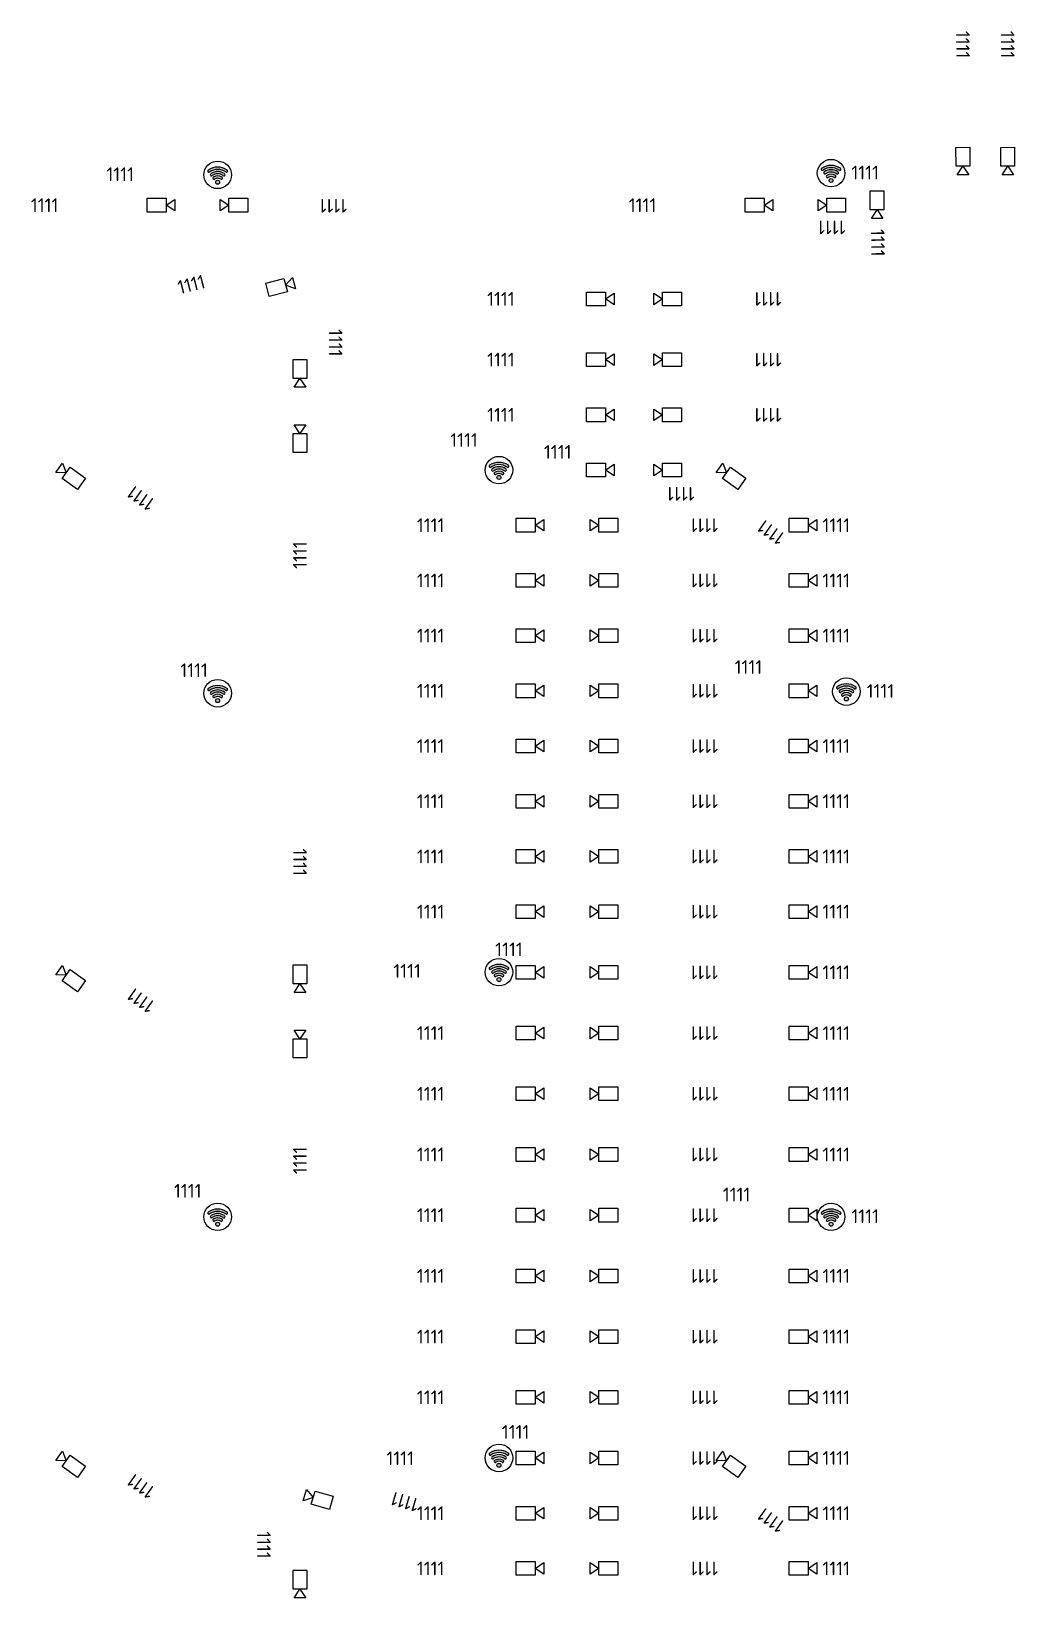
# Model space of a CAD drawing. Header units: millimetres. Extents: x -620 to 492225, y -805 to 106936.
# Drawn here: x 70767 to 106501, y 48705 to 105637 of the extents above; entities that cross this region are included whole.
import ezdxf
from ezdxf.enums import TextEntityAlignment as Align

# ---------------------------------------------------------------- set-up
doc = ezdxf.new("R2010")
doc.units = ezdxf.units.MM
doc.set_wipeout_variables(frame=1)
for name, color, linetype in [('_WB_ATTR', 7, 'Continuous'), ('_WB_CAM_dome_2.8', 82, 'Continuous'), ('_WB_CAM_dome_4.0', 5, 'Continuous'), ('_WB_HIDDEN_ATTR', 7, 'Continuous'), ('_WB_WIFI_505', 5, 'Continuous')]:
    doc.layers.add(name, color=color, linetype=linetype)
doc.styles.add('WB_ISOCPEUR', font='isocpeur.ttf')

# ---------------------------------------------------------------- blocks, each defined once
blk = doc.blocks.new('camera')
at = {"layer": '_WB_ATTR', "style": 'WB_ISOCPEUR', "flags": 8}
blk.add_attdef('NAME', text='', height=250, dxfattribs=at).set_placement((619, 11), align=Align.MIDDLE_LEFT)
at = {"layer": '_WB_HIDDEN_ATTR', "style": 'WB_ISOCPEUR', "flags": 1}
for tag, p in [('MAC', (0, -671)), ('SERIAL_NUMBER', (0, -1002)), ('ICON', (0, -1333))]:
    blk.add_attdef(tag, text='', height=250, dxfattribs=at).set_placement(p, align=Align.MIDDLE_LEFT)
at = {"color": 255}
blk.add_wipeout([(0, 125), (343, 125), (343, 0), (500, 105), (500, -105), (343, 0), (343, -125), (0, -125)], dxfattribs=at)
blk.add_lwpolyline([(0, 125), (343, 125), (343, -125), (0, -125)], close=True)
blk.add_lwpolyline([(343, 0), (500, 105), (500, -105), (343, 0)])
at = {"layer": '_WB_HIDDEN_ATTR', "style": 'WB_ISOCPEUR', "flags": 1}
blk.add_attdef('IP', text='', height=250, dxfattribs=at).set_placement((0, -340), align=Align.MIDDLE_LEFT)
blk = doc.blocks.new('AP')
at = {"layer": '_WB_ATTR', "style": 'WB_ISOCPEUR', "flags": 8}
blk.add_attdef('NAME', text='', height=250, dxfattribs=at).set_placement((369, 11), align=Align.MIDDLE_LEFT)
at = {"layer": '_WB_HIDDEN_ATTR', "style": 'WB_ISOCPEUR', "flags": 1}
for tag, p in [('MAC', (-250, -753)), ('SERIAL_NUMBER', (-250, -1084)), ('ICON', (-250, -1416))]:
    blk.add_attdef(tag, text='', height=250, dxfattribs=at).set_placement(p, align=Align.MIDDLE_LEFT)
at = {"color": 255}
blk.add_wipeout([(0, 250), (-13, 250), (-22, 249), (-33, 248), (-48, 245), (-57, 243), (-71, 240), (-81, 237), (-94, 232), (-107, 226), (-121, 219), (-135, 210), (-148, 201), (-164, 188), (-172, 181), (-182, 171), (-191, 161), (-198, 152), (-205, 143), (-211, 134), (-218, 122), (-224, 111), (-230, 99), (-234, 88), (-238, 77), (-241, 65), (-244, 54), (-246, 44), (-248, 34), (-249, 18), (-250, 6), (-250, -10), (-249, -25), (-247, -41), (-244, -56), (-239, -73), (-236, -82), (-233, -92), (-226, -107), (-221, -117), (-214, -129), (-206, -142), (-197, -154), (-191, -161), (-186, -168), (-178, -176), (-172, -182), (-165, -188), (-157, -195), (-150, -200), (-143, -205), (-133, -212), (-125, -216), (-114, -223), (-104, -227), (-94, -232), (-84, -235), (-74, -239), (-63, -242), (-54, -244), (-41, -247), (-28, -248), (-14, -250), (0, -250), (16, -249), (34, -248), (51, -245), (62, -242), (78, -237), (91, -233), (108, -226), (120, -219), (130, -213), (140, -207), (151, -199), (161, -191), (173, -181), (173, -181), (187, -166), (198, -153), (198, -153), (207, -141), (211, -134), (217, -124), (223, -114), (223, -114), (228, -103), (232, -92), (238, -78), (241, -66), (244, -57), (246, -43), (248, -34), (249, -23), (250, -8), (250, 6), (249, 17), (248, 30), (247, 38), (247, 38), (246, 45), (244, 55), (242, 64), (239, 74), (236, 83), (232, 92), (226, 106), (220, 118), (212, 133), (204, 144), (199, 151), (191, 161), (186, 167), (176, 178), (165, 188), (154, 197), (146, 203), (138, 208), (127, 216), (110, 225), (96, 231), (87, 234), (81, 237), (66, 241), (59, 243), (48, 245), (38, 247), (32, 248), (21, 249), (12, 250)], dxfattribs=at)
h = blk.add_hatch(color=256)
h.dxf.hatch_style = 1
h.paths.add_polyline_path([(-171, 87, 1), (-147, 53, -0.313169), (147, 53, 1), (171, 87, 0.313169)])
h.paths.add_polyline_path([(101, -13, 1), (125, 22, 0.313169), (-125, 22, 1), (-101, -13, -0.313169)])
h.paths.add_polyline_path([(79, -44, 0.313169), (-79, -44, 1), (-55, -79, -0.313169), (55, -79, 1)])
h.paths.add_polyline_path([(36, -134, 1), (-36, -134, 1)])
for centre, radius in [((0, 0), 250), ((0, -134), 36)]:
    blk.add_circle(centre, radius)
for centre, radius, start, end in [((-159, 70), 21, 124.7778, 304.7778), ((0, -158), 299, 55.2222, 124.7778), ((0, -158), 257, 55.2222, 124.7778), ((-113, 4), 21, 124.7778, 304.7778), ((0, -158), 219, 55.2222, 124.7778), ((0, -158), 177, 55.2222, 124.7778), ((0, -158), 177, 55.2222, 124.7778), ((113, 4), 21, 235.2222, 55.2222), ((159, 70), 21, 235.2222, 55.2222), ((-67, -61), 21, 124.7778, 304.7778), ((0, -158), 139, 55.2222, 124.7778), ((0, -158), 97, 55.2222, 124.7778), ((67, -61), 21, 235.2222, 55.2222)]:
    blk.add_arc(centre, radius, start, end)
at = {"layer": '_WB_HIDDEN_ATTR', "style": 'WB_ISOCPEUR', "flags": 1}
blk.add_attdef('IP', text='', height=250, dxfattribs=at).set_placement((-250, -422), align=Align.MIDDLE_LEFT)

msp = doc.modelspace()

# ---------------------------------------------------------------- block references
at = {"layer": '_WB_CAM_dome_2.8', "color": 5}
ref = msp.add_blockref('camera', (104618, 101421, 0), dxfattribs=dict(at, xscale=2, yscale=2, zscale=2, rotation=270.3657828232577))
ref.add_attrib('NAME', '1111', dxfattribs={"layer": '_WB_ATTR', "height": 500, "rotation": 270.3658, "style": 'WB_ISOCPEUR'}).set_placement((104618, 105654, 0), align=Align.MIDDLE_LEFT)
ref = msp.add_blockref('camera', (106245, 101421, 0), dxfattribs=dict(at, xscale=2, yscale=2, zscale=2, rotation=270.3657828232577))
ref.add_attrib('NAME', '1111', dxfattribs={"layer": '_WB_ATTR', "height": 500, "rotation": 270.3658, "style": 'WB_ISOCPEUR'}).set_placement((106245, 105654, 0), align=Align.MIDDLE_LEFT)
ref = msp.add_blockref('camera', (101497, 99838, 0), dxfattribs=dict(at, xscale=2, yscale=2, zscale=2, rotation=270.3657828232577))
ref.add_attrib('NAME', '1111', dxfattribs={"layer": '_WB_ATTR', "height": 500, "rotation": 270.3658, "style": 'WB_ISOCPEUR'}).set_placement((101528, 98452, 0), align=Align.MIDDLE_LEFT)
ref = msp.add_blockref('camera', (74982, 99318), dxfattribs=dict(at, xscale=2, yscale=2, zscale=2))
ref.add_attrib('NAME', '1111', dxfattribs={"layer": '_WB_ATTR', "height": 500, "rotation": 360, "style": 'WB_ISOCPEUR'}).set_placement((70749, 99318), align=Align.MIDDLE_LEFT)
ref = msp.add_blockref('camera', (78630, 99318), dxfattribs=dict(at, xscale=2, yscale=2, zscale=2, rotation=179.999999999996))
ref.add_attrib('NAME', '1111', dxfattribs={"layer": '_WB_ATTR', "height": 500, "rotation": 180, "style": 'WB_ISOCPEUR'}).set_placement((82243, 99298), align=Align.MIDDLE_LEFT)
ref = msp.add_blockref('camera', (96708, 99318), dxfattribs=dict(at, xscale=2, yscale=2, zscale=2))
ref.add_attrib('NAME', '1111', dxfattribs={"layer": '_WB_ATTR', "height": 500, "rotation": 360, "style": 'WB_ISOCPEUR'}).set_placement((92475, 99318), align=Align.MIDDLE_LEFT)
ref = msp.add_blockref('camera', (100356, 99318), dxfattribs=dict(at, xscale=2, yscale=2, zscale=2, rotation=179.999999999996))
ref.add_attrib('NAME', '1111', dxfattribs={"layer": '_WB_ATTR', "height": 500, "rotation": 180, "style": 'WB_ISOCPEUR'}).set_placement((100357, 98509), align=Align.MIDDLE_LEFT)
ref = msp.add_blockref('camera', (79344, 96239), dxfattribs=dict(at, xscale=2, yscale=2, zscale=2, rotation=14.19990353076022))
ref.add_attrib('NAME', '1111', dxfattribs={"layer": '_WB_ATTR', "height": 500, "rotation": 14.1999, "style": 'WB_ISOCPEUR'}).set_placement((76095, 96315), align=Align.MIDDLE_LEFT)
ref = msp.add_blockref('camera', (80529, 93705), dxfattribs=dict(at, xscale=2, yscale=2, zscale=2, rotation=270))
ref.add_attrib('NAME', '1111', dxfattribs={"layer": '_WB_ATTR', "height": 500, "rotation": 270, "style": 'WB_ISOCPEUR'}).set_placement((81824, 94818), align=Align.MIDDLE_LEFT)
ref = msp.add_blockref('camera', (80529, 90331), dxfattribs=dict(at, xscale=2, yscale=2, zscale=2, rotation=90))
ref.add_attrib('NAME', '1111', dxfattribs={"layer": '_WB_ATTR', "height": 500, "rotation": 90, "style": 'WB_ISOCPEUR'}).set_placement((80529, 86098), align=Align.MIDDLE_LEFT)
ref = msp.add_blockref('camera', (72591, 89192), dxfattribs=dict(at, xscale=2, yscale=2, zscale=2, rotation=144.5278637389484))
ref.add_attrib('NAME', '1111', dxfattribs={"layer": '_WB_ATTR', "height": 500, "rotation": 144.5279, "style": 'WB_ISOCPEUR'}).set_placement((75161, 88376), align=Align.MIDDLE_LEFT)
ref = msp.add_blockref('camera', (80529, 71705), dxfattribs=dict(at, xscale=2, yscale=2, zscale=2, rotation=270))
ref.add_attrib('NAME', '1111', dxfattribs={"layer": '_WB_ATTR', "height": 500, "rotation": 270, "style": 'WB_ISOCPEUR'}).set_placement((80529, 75939), align=Align.MIDDLE_LEFT)
ref = msp.add_blockref('camera', (72591, 70934), dxfattribs=dict(at, xscale=2, yscale=2, zscale=2, rotation=144.5278637389484))
ref.add_attrib('NAME', '1111', dxfattribs={"layer": '_WB_ATTR', "height": 500, "rotation": 144.5279, "style": 'WB_ISOCPEUR'}).set_placement((75161, 70118), align=Align.MIDDLE_LEFT)
ref = msp.add_blockref('camera', (80529, 68331), dxfattribs=dict(at, xscale=2, yscale=2, zscale=2, rotation=90))
ref.add_attrib('NAME', '1111', dxfattribs={"layer": '_WB_ATTR', "height": 500, "rotation": 90, "style": 'WB_ISOCPEUR'}).set_placement((80529, 64098), align=Align.MIDDLE_LEFT)
ref = msp.add_blockref('camera', (72591, 53282), dxfattribs=dict(at, xscale=2, yscale=2, zscale=2, rotation=144.5278637389484))
ref.add_attrib('NAME', '1111', dxfattribs={"layer": '_WB_ATTR', "height": 500, "rotation": 144.5279, "style": 'WB_ISOCPEUR'}).set_placement((75161, 52466), align=Align.MIDDLE_LEFT)
ref = msp.add_blockref('camera', (80529, 49705), dxfattribs=dict(at, xscale=2, yscale=2, zscale=2, rotation=270))
ref.add_attrib('NAME', '1111', dxfattribs={"layer": '_WB_ATTR', "height": 500, "rotation": 270, "style": 'WB_ISOCPEUR'}).set_placement((79217, 51123), align=Align.MIDDLE_LEFT)
at = {"layer": '_WB_CAM_dome_4.0', "color": 5}
ref = msp.add_blockref('camera', (90943, 95912), dxfattribs=dict(at, xscale=2, yscale=2, zscale=2))
ref.add_attrib('NAME', '1111', dxfattribs={"layer": '_WB_ATTR', "height": 500, "style": 'WB_ISOCPEUR'}).set_placement((87330, 95912), align=Align.MIDDLE_LEFT)
ref = msp.add_blockref('camera', (94389, 95912), dxfattribs=dict(at, xscale=2, yscale=2, zscale=2, rotation=180))
ref.add_attrib('NAME', '1111', dxfattribs={"layer": '_WB_ATTR', "height": 500, "rotation": 180, "style": 'WB_ISOCPEUR'}).set_placement((98037, 95912), align=Align.MIDDLE_LEFT)
ref = msp.add_blockref('camera', (90943, 93705), dxfattribs=dict(at, xscale=2, yscale=2, zscale=2))
ref.add_attrib('NAME', '1111', dxfattribs={"layer": '_WB_ATTR', "height": 500, "style": 'WB_ISOCPEUR'}).set_placement((87330, 93705), align=Align.MIDDLE_LEFT)
ref = msp.add_blockref('camera', (94389, 93705), dxfattribs=dict(at, xscale=2, yscale=2, zscale=2, rotation=180))
ref.add_attrib('NAME', '1111', dxfattribs={"layer": '_WB_ATTR', "height": 500, "rotation": 180, "style": 'WB_ISOCPEUR'}).set_placement((98037, 93705), align=Align.MIDDLE_LEFT)
ref = msp.add_blockref('camera', (90943, 91699), dxfattribs=dict(at, xscale=2, yscale=2, zscale=2))
ref.add_attrib('NAME', '1111', dxfattribs={"layer": '_WB_ATTR', "height": 500, "style": 'WB_ISOCPEUR'}).set_placement((87330, 91699), align=Align.MIDDLE_LEFT)
ref = msp.add_blockref('camera', (94389, 91699), dxfattribs=dict(at, xscale=2, yscale=2, zscale=2, rotation=180))
ref.add_attrib('NAME', '1111', dxfattribs={"layer": '_WB_ATTR', "height": 500, "rotation": 180, "style": 'WB_ISOCPEUR'}).set_placement((98037, 91699), align=Align.MIDDLE_LEFT)
ref = msp.add_blockref('camera', (90943, 89692), dxfattribs=dict(at, xscale=2, yscale=2, zscale=2))
ref.add_attrib('NAME', '1111', dxfattribs={"layer": '_WB_ATTR', "height": 500, "style": 'WB_ISOCPEUR'}).set_placement((89394, 90350), align=Align.MIDDLE_LEFT)
ref = msp.add_blockref('camera', (94389, 89692), dxfattribs=dict(at, xscale=2, yscale=2, zscale=2, rotation=180))
ref.add_attrib('NAME', '1111', dxfattribs={"layer": '_WB_ATTR', "height": 500, "rotation": 180, "style": 'WB_ISOCPEUR'}).set_placement((94872, 88830), align=Align.MIDDLE_LEFT)
ref = msp.add_blockref('camera', (88389, 87686), dxfattribs=dict(at, xscale=2, yscale=2, zscale=2))
ref.add_attrib('NAME', '1111', dxfattribs={"layer": '_WB_ATTR', "height": 500, "style": 'WB_ISOCPEUR'}).set_placement((84776, 87686), align=Align.MIDDLE_LEFT)
ref = msp.add_blockref('camera', (92076, 87686), dxfattribs=dict(at, xscale=2, yscale=2, zscale=2, rotation=180))
ref.add_attrib('NAME', '1111', dxfattribs={"layer": '_WB_ATTR', "height": 500, "rotation": 180, "style": 'WB_ISOCPEUR'}).set_placement((95724, 87686), align=Align.MIDDLE_LEFT)
ref = msp.add_blockref('camera', (98312, 87686), dxfattribs=dict(at, xscale=2, yscale=2, zscale=2))
ref.add_attrib('NAME', '1111', dxfattribs={"layer": '_WB_ATTR', "height": 500, "style": 'WB_ISOCPEUR'}).set_placement((99515, 87686), align=Align.MIDDLE_LEFT)
ref = msp.add_blockref('camera', (88389, 85679), dxfattribs=dict(at, xscale=2, yscale=2, zscale=2))
ref.add_attrib('NAME', '1111', dxfattribs={"layer": '_WB_ATTR', "height": 500, "style": 'WB_ISOCPEUR'}).set_placement((84776, 85679), align=Align.MIDDLE_LEFT)
ref = msp.add_blockref('camera', (92076, 85679), dxfattribs=dict(at, xscale=2, yscale=2, zscale=2, rotation=180))
ref.add_attrib('NAME', '1111', dxfattribs={"layer": '_WB_ATTR', "height": 500, "rotation": 180, "style": 'WB_ISOCPEUR'}).set_placement((95724, 85679), align=Align.MIDDLE_LEFT)
ref = msp.add_blockref('camera', (98312, 85679), dxfattribs=dict(at, xscale=2, yscale=2, zscale=2))
ref.add_attrib('NAME', '1111', dxfattribs={"layer": '_WB_ATTR', "height": 500, "style": 'WB_ISOCPEUR'}).set_placement((99515, 85679), align=Align.MIDDLE_LEFT)
ref = msp.add_blockref('camera', (88389, 83673), dxfattribs=dict(at, xscale=2, yscale=2, zscale=2))
ref.add_attrib('NAME', '1111', dxfattribs={"layer": '_WB_ATTR', "height": 500, "style": 'WB_ISOCPEUR'}).set_placement((84776, 83673), align=Align.MIDDLE_LEFT)
ref = msp.add_blockref('camera', (92076, 83673), dxfattribs=dict(at, xscale=2, yscale=2, zscale=2, rotation=180))
ref.add_attrib('NAME', '1111', dxfattribs={"layer": '_WB_ATTR', "height": 500, "rotation": 180, "style": 'WB_ISOCPEUR'}).set_placement((95724, 83673), align=Align.MIDDLE_LEFT)
ref = msp.add_blockref('camera', (98312, 83673), dxfattribs=dict(at, xscale=2, yscale=2, zscale=2))
ref.add_attrib('NAME', '1111', dxfattribs={"layer": '_WB_ATTR', "height": 500, "style": 'WB_ISOCPEUR'}).set_placement((99515, 83673), align=Align.MIDDLE_LEFT)
ref = msp.add_blockref('camera', (98312, 81666), dxfattribs=dict(at, xscale=2, yscale=2, zscale=2))
ref.add_attrib('NAME', '1111', dxfattribs={"layer": '_WB_ATTR', "height": 500, "style": 'WB_ISOCPEUR'}).set_placement((96324, 82531), align=Align.MIDDLE_LEFT)
ref = msp.add_blockref('camera', (88389, 81666), dxfattribs=dict(at, xscale=2, yscale=2, zscale=2))
ref.add_attrib('NAME', '1111', dxfattribs={"layer": '_WB_ATTR', "height": 500, "style": 'WB_ISOCPEUR'}).set_placement((84776, 81666), align=Align.MIDDLE_LEFT)
ref = msp.add_blockref('camera', (92076, 81666), dxfattribs=dict(at, xscale=2, yscale=2, zscale=2, rotation=180))
ref.add_attrib('NAME', '1111', dxfattribs={"layer": '_WB_ATTR', "height": 500, "rotation": 180, "style": 'WB_ISOCPEUR'}).set_placement((95724, 81666), align=Align.MIDDLE_LEFT)
ref = msp.add_blockref('camera', (88389, 79660), dxfattribs=dict(at, xscale=2, yscale=2, zscale=2))
ref.add_attrib('NAME', '1111', dxfattribs={"layer": '_WB_ATTR', "height": 500, "style": 'WB_ISOCPEUR'}).set_placement((84776, 79660), align=Align.MIDDLE_LEFT)
ref = msp.add_blockref('camera', (92076, 79660), dxfattribs=dict(at, xscale=2, yscale=2, zscale=2, rotation=180))
ref.add_attrib('NAME', '1111', dxfattribs={"layer": '_WB_ATTR', "height": 500, "rotation": 180, "style": 'WB_ISOCPEUR'}).set_placement((95724, 79660), align=Align.MIDDLE_LEFT)
ref = msp.add_blockref('camera', (98312, 79660), dxfattribs=dict(at, xscale=2, yscale=2, zscale=2))
ref.add_attrib('NAME', '1111', dxfattribs={"layer": '_WB_ATTR', "height": 500, "style": 'WB_ISOCPEUR'}).set_placement((99515, 79660), align=Align.MIDDLE_LEFT)
ref = msp.add_blockref('camera', (88389, 77653), dxfattribs=dict(at, xscale=2, yscale=2, zscale=2))
ref.add_attrib('NAME', '1111', dxfattribs={"layer": '_WB_ATTR', "height": 500, "style": 'WB_ISOCPEUR'}).set_placement((84776, 77653), align=Align.MIDDLE_LEFT)
ref = msp.add_blockref('camera', (92076, 77653), dxfattribs=dict(at, xscale=2, yscale=2, zscale=2, rotation=180))
ref.add_attrib('NAME', '1111', dxfattribs={"layer": '_WB_ATTR', "height": 500, "rotation": 180, "style": 'WB_ISOCPEUR'}).set_placement((95724, 77653), align=Align.MIDDLE_LEFT)
ref = msp.add_blockref('camera', (98312, 77653), dxfattribs=dict(at, xscale=2, yscale=2, zscale=2))
ref.add_attrib('NAME', '1111', dxfattribs={"layer": '_WB_ATTR', "height": 500, "style": 'WB_ISOCPEUR'}).set_placement((99515, 77653), align=Align.MIDDLE_LEFT)
ref = msp.add_blockref('camera', (88389, 75647), dxfattribs=dict(at, xscale=2, yscale=2, zscale=2))
ref.add_attrib('NAME', '1111', dxfattribs={"layer": '_WB_ATTR', "height": 500, "style": 'WB_ISOCPEUR'}).set_placement((84776, 75647), align=Align.MIDDLE_LEFT)
ref = msp.add_blockref('camera', (92076, 75647), dxfattribs=dict(at, xscale=2, yscale=2, zscale=2, rotation=180))
ref.add_attrib('NAME', '1111', dxfattribs={"layer": '_WB_ATTR', "height": 500, "rotation": 180, "style": 'WB_ISOCPEUR'}).set_placement((95724, 75647), align=Align.MIDDLE_LEFT)
ref = msp.add_blockref('camera', (98312, 75647), dxfattribs=dict(at, xscale=2, yscale=2, zscale=2))
ref.add_attrib('NAME', '1111', dxfattribs={"layer": '_WB_ATTR', "height": 500, "style": 'WB_ISOCPEUR'}).set_placement((99515, 75647), align=Align.MIDDLE_LEFT)
ref = msp.add_blockref('camera', (88389, 73640), dxfattribs=dict(at, xscale=2, yscale=2, zscale=2))
ref.add_attrib('NAME', '1111', dxfattribs={"layer": '_WB_ATTR', "height": 500, "style": 'WB_ISOCPEUR'}).set_placement((84776, 73640), align=Align.MIDDLE_LEFT)
ref = msp.add_blockref('camera', (92076, 73640), dxfattribs=dict(at, xscale=2, yscale=2, zscale=2, rotation=180))
ref.add_attrib('NAME', '1111', dxfattribs={"layer": '_WB_ATTR', "height": 500, "rotation": 180, "style": 'WB_ISOCPEUR'}).set_placement((95724, 73640), align=Align.MIDDLE_LEFT)
ref = msp.add_blockref('camera', (98312, 73640), dxfattribs=dict(at, xscale=2, yscale=2, zscale=2))
ref.add_attrib('NAME', '1111', dxfattribs={"layer": '_WB_ATTR', "height": 500, "style": 'WB_ISOCPEUR'}).set_placement((99515, 73640), align=Align.MIDDLE_LEFT)
ref = msp.add_blockref('camera', (88389, 71434), dxfattribs=dict(at, xscale=2, yscale=2, zscale=2))
ref.add_attrib('NAME', '1111', dxfattribs={"layer": '_WB_ATTR', "height": 500, "style": 'WB_ISOCPEUR'}).set_placement((87623, 72270), align=Align.MIDDLE_LEFT)
ref = msp.add_blockref('camera', (92076, 71434), dxfattribs=dict(at, xscale=2, yscale=2, zscale=2, rotation=180))
ref.add_attrib('NAME', '1111', dxfattribs={"layer": '_WB_ATTR', "height": 500, "rotation": 180, "style": 'WB_ISOCPEUR'}).set_placement((95724, 71434), align=Align.MIDDLE_LEFT)
ref = msp.add_blockref('camera', (98312, 71434), dxfattribs=dict(at, xscale=2, yscale=2, zscale=2))
ref.add_attrib('NAME', '1111', dxfattribs={"layer": '_WB_ATTR', "height": 500, "style": 'WB_ISOCPEUR'}).set_placement((99515, 71434), align=Align.MIDDLE_LEFT)
ref = msp.add_blockref('camera', (88389, 69227), dxfattribs=dict(at, xscale=2, yscale=2, zscale=2))
ref.add_attrib('NAME', '1111', dxfattribs={"layer": '_WB_ATTR', "height": 500, "style": 'WB_ISOCPEUR'}).set_placement((84776, 69227), align=Align.MIDDLE_LEFT)
ref = msp.add_blockref('camera', (92076, 69227), dxfattribs=dict(at, xscale=2, yscale=2, zscale=2, rotation=180))
ref.add_attrib('NAME', '1111', dxfattribs={"layer": '_WB_ATTR', "height": 500, "rotation": 180, "style": 'WB_ISOCPEUR'}).set_placement((95724, 69227), align=Align.MIDDLE_LEFT)
ref = msp.add_blockref('camera', (98312, 69227), dxfattribs=dict(at, xscale=2, yscale=2, zscale=2))
ref.add_attrib('NAME', '1111', dxfattribs={"layer": '_WB_ATTR', "height": 500, "style": 'WB_ISOCPEUR'}).set_placement((99515, 69227), align=Align.MIDDLE_LEFT)
ref = msp.add_blockref('camera', (88389, 67021), dxfattribs=dict(at, xscale=2, yscale=2, zscale=2))
ref.add_attrib('NAME', '1111', dxfattribs={"layer": '_WB_ATTR', "height": 500, "style": 'WB_ISOCPEUR'}).set_placement((84776, 67021), align=Align.MIDDLE_LEFT)
ref = msp.add_blockref('camera', (92076, 67021), dxfattribs=dict(at, xscale=2, yscale=2, zscale=2, rotation=180))
ref.add_attrib('NAME', '1111', dxfattribs={"layer": '_WB_ATTR', "height": 500, "rotation": 180, "style": 'WB_ISOCPEUR'}).set_placement((95724, 67021), align=Align.MIDDLE_LEFT)
ref = msp.add_blockref('camera', (98312, 67021), dxfattribs=dict(at, xscale=2, yscale=2, zscale=2))
ref.add_attrib('NAME', '1111', dxfattribs={"layer": '_WB_ATTR', "height": 500, "style": 'WB_ISOCPEUR'}).set_placement((99515, 67021), align=Align.MIDDLE_LEFT)
ref = msp.add_blockref('camera', (88389, 64814), dxfattribs=dict(at, xscale=2, yscale=2, zscale=2))
ref.add_attrib('NAME', '1111', dxfattribs={"layer": '_WB_ATTR', "height": 500, "style": 'WB_ISOCPEUR'}).set_placement((84776, 64814), align=Align.MIDDLE_LEFT)
ref = msp.add_blockref('camera', (92076, 64814), dxfattribs=dict(at, xscale=2, yscale=2, zscale=2, rotation=180))
ref.add_attrib('NAME', '1111', dxfattribs={"layer": '_WB_ATTR', "height": 500, "rotation": 180, "style": 'WB_ISOCPEUR'}).set_placement((95724, 64814), align=Align.MIDDLE_LEFT)
ref = msp.add_blockref('camera', (98312, 64814), dxfattribs=dict(at, xscale=2, yscale=2, zscale=2))
ref.add_attrib('NAME', '1111', dxfattribs={"layer": '_WB_ATTR', "height": 500, "style": 'WB_ISOCPEUR'}).set_placement((99515, 64814), align=Align.MIDDLE_LEFT)
ref = msp.add_blockref('camera', (88389, 62608), dxfattribs=dict(at, xscale=2, yscale=2, zscale=2))
ref.add_attrib('NAME', '1111', dxfattribs={"layer": '_WB_ATTR', "height": 500, "style": 'WB_ISOCPEUR'}).set_placement((84776, 62608), align=Align.MIDDLE_LEFT)
ref = msp.add_blockref('camera', (92076, 62608), dxfattribs=dict(at, xscale=2, yscale=2, zscale=2, rotation=180))
ref.add_attrib('NAME', '1111', dxfattribs={"layer": '_WB_ATTR', "height": 500, "rotation": 180, "style": 'WB_ISOCPEUR'}).set_placement((95724, 62608), align=Align.MIDDLE_LEFT)
ref = msp.add_blockref('camera', (88389, 60401), dxfattribs=dict(at, xscale=2, yscale=2, zscale=2))
ref.add_attrib('NAME', '1111', dxfattribs={"layer": '_WB_ATTR', "height": 500, "style": 'WB_ISOCPEUR'}).set_placement((84776, 60401), align=Align.MIDDLE_LEFT)
ref = msp.add_blockref('camera', (92076, 60401), dxfattribs=dict(at, xscale=2, yscale=2, zscale=2, rotation=180))
ref.add_attrib('NAME', '1111', dxfattribs={"layer": '_WB_ATTR', "height": 500, "rotation": 180, "style": 'WB_ISOCPEUR'}).set_placement((95724, 60401), align=Align.MIDDLE_LEFT)
ref = msp.add_blockref('camera', (98312, 60401), dxfattribs=dict(at, xscale=2, yscale=2, zscale=2))
ref.add_attrib('NAME', '1111', dxfattribs={"layer": '_WB_ATTR', "height": 500, "style": 'WB_ISOCPEUR'}).set_placement((99515, 60401), align=Align.MIDDLE_LEFT)
ref = msp.add_blockref('camera', (88389, 58195), dxfattribs=dict(at, xscale=2, yscale=2, zscale=2))
ref.add_attrib('NAME', '1111', dxfattribs={"layer": '_WB_ATTR', "height": 500, "style": 'WB_ISOCPEUR'}).set_placement((84776, 58195), align=Align.MIDDLE_LEFT)
ref = msp.add_blockref('camera', (92076, 58195), dxfattribs=dict(at, xscale=2, yscale=2, zscale=2, rotation=180))
ref.add_attrib('NAME', '1111', dxfattribs={"layer": '_WB_ATTR', "height": 500, "rotation": 180, "style": 'WB_ISOCPEUR'}).set_placement((95724, 58195), align=Align.MIDDLE_LEFT)
ref = msp.add_blockref('camera', (98312, 58195), dxfattribs=dict(at, xscale=2, yscale=2, zscale=2))
ref.add_attrib('NAME', '1111', dxfattribs={"layer": '_WB_ATTR', "height": 500, "style": 'WB_ISOCPEUR'}).set_placement((99515, 58195), align=Align.MIDDLE_LEFT)
ref = msp.add_blockref('camera', (88389, 55988), dxfattribs=dict(at, xscale=2, yscale=2, zscale=2))
ref.add_attrib('NAME', '1111', dxfattribs={"layer": '_WB_ATTR', "height": 500, "style": 'WB_ISOCPEUR'}).set_placement((84776, 55988), align=Align.MIDDLE_LEFT)
ref = msp.add_blockref('camera', (92076, 55988), dxfattribs=dict(at, xscale=2, yscale=2, zscale=2, rotation=180))
ref.add_attrib('NAME', '1111', dxfattribs={"layer": '_WB_ATTR', "height": 500, "rotation": 180, "style": 'WB_ISOCPEUR'}).set_placement((95724, 55988), align=Align.MIDDLE_LEFT)
ref = msp.add_blockref('camera', (98312, 55988), dxfattribs=dict(at, xscale=2, yscale=2, zscale=2))
ref.add_attrib('NAME', '1111', dxfattribs={"layer": '_WB_ATTR', "height": 500, "style": 'WB_ISOCPEUR'}).set_placement((99515, 55988), align=Align.MIDDLE_LEFT)
ref = msp.add_blockref('camera', (88389, 53782), dxfattribs=dict(at, xscale=2, yscale=2, zscale=2))
ref.add_attrib('NAME', '1111', dxfattribs={"layer": '_WB_ATTR', "height": 500, "style": 'WB_ISOCPEUR'}).set_placement((87864, 54730), align=Align.MIDDLE_LEFT)
ref = msp.add_blockref('camera', (92076, 53782), dxfattribs=dict(at, xscale=2, yscale=2, zscale=2, rotation=180))
ref.add_attrib('NAME', '1111', dxfattribs={"layer": '_WB_ATTR', "height": 500, "rotation": 180, "style": 'WB_ISOCPEUR'}).set_placement((95724, 53782), align=Align.MIDDLE_LEFT)
ref = msp.add_blockref('camera', (98312, 53782), dxfattribs=dict(at, xscale=2, yscale=2, zscale=2))
ref.add_attrib('NAME', '1111', dxfattribs={"layer": '_WB_ATTR', "height": 500, "style": 'WB_ISOCPEUR'}).set_placement((99515, 53782), align=Align.MIDDLE_LEFT)
ref = msp.add_blockref('camera', (88389, 51775), dxfattribs=dict(at, xscale=2, yscale=2, zscale=2))
ref.add_attrib('NAME', '1111', dxfattribs={"layer": '_WB_ATTR', "height": 500, "style": 'WB_ISOCPEUR'}).set_placement((84776, 51775), align=Align.MIDDLE_LEFT)
ref = msp.add_blockref('camera', (92076, 51775), dxfattribs=dict(at, xscale=2, yscale=2, zscale=2, rotation=180))
ref.add_attrib('NAME', '1111', dxfattribs={"layer": '_WB_ATTR', "height": 500, "rotation": 180, "style": 'WB_ISOCPEUR'}).set_placement((95724, 51775), align=Align.MIDDLE_LEFT)
ref = msp.add_blockref('camera', (98312, 51775), dxfattribs=dict(at, xscale=2, yscale=2, zscale=2))
ref.add_attrib('NAME', '1111', dxfattribs={"layer": '_WB_ATTR', "height": 500, "style": 'WB_ISOCPEUR'}).set_placement((99515, 51775), align=Align.MIDDLE_LEFT)
ref = msp.add_blockref('camera', (88389, 49769), dxfattribs=dict(at, xscale=2, yscale=2, zscale=2))
ref.add_attrib('NAME', '1111', dxfattribs={"layer": '_WB_ATTR', "height": 500, "style": 'WB_ISOCPEUR'}).set_placement((84776, 49769), align=Align.MIDDLE_LEFT)
ref = msp.add_blockref('camera', (92076, 49769), dxfattribs=dict(at, xscale=2, yscale=2, zscale=2, rotation=180))
ref.add_attrib('NAME', '1111', dxfattribs={"layer": '_WB_ATTR', "height": 500, "rotation": 180, "style": 'WB_ISOCPEUR'}).set_placement((95724, 49769), align=Align.MIDDLE_LEFT)
ref = msp.add_blockref('camera', (98312, 49769), dxfattribs=dict(at, xscale=2, yscale=2, zscale=2))
ref.add_attrib('NAME', '1111', dxfattribs={"layer": '_WB_ATTR', "height": 500, "style": 'WB_ISOCPEUR'}).set_placement((99515, 49769), align=Align.MIDDLE_LEFT)
at = {"layer": '_WB_WIFI_505'}
ref = msp.add_blockref('AP', (77538, 100420), dxfattribs=dict(at, xscale=2, yscale=2, zscale=2))
ref.add_attrib('NAME', '1111', dxfattribs={"layer": '_WB_ATTR', "height": 500, "style": 'WB_ISOCPEUR'}).set_placement((73494, 100443), align=Align.MIDDLE_LEFT)
ref = msp.add_blockref('AP', (87761, 89689), dxfattribs=dict(at, xscale=2, yscale=2, zscale=2))
ref.add_attrib('NAME', '1111', dxfattribs={"layer": '_WB_ATTR', "height": 500, "style": 'WB_ISOCPEUR'}).set_placement((85990, 90783), align=Align.MIDDLE_LEFT)
ref = msp.add_blockref('AP', (77538, 81578), dxfattribs=dict(at, xscale=2, yscale=2, zscale=2))
ref.add_attrib('NAME', '1111', dxfattribs={"layer": '_WB_ATTR', "height": 500, "style": 'WB_ISOCPEUR'}).set_placement((76180, 82416), align=Align.MIDDLE_LEFT)
ref = msp.add_blockref('AP', (100386, 81638), dxfattribs=dict(at, xscale=2, yscale=2, zscale=2))
ref.add_attrib('NAME', '1111', dxfattribs={"layer": '_WB_ATTR', "height": 500, "style": 'WB_ISOCPEUR'}).set_placement((101123, 81661), align=Align.MIDDLE_LEFT)
ref = msp.add_blockref('AP', (77538, 62547), dxfattribs=dict(at, xscale=2, yscale=2, zscale=2))
ref.add_attrib('NAME', '1111', dxfattribs={"layer": '_WB_ATTR', "height": 500, "style": 'WB_ISOCPEUR'}).set_placement((75950, 63494), align=Align.MIDDLE_LEFT)

# ---------------------------------------------------------------- next in the draw order: block references
at = {"layer": '_WB_CAM_dome_2.8', "color": 5}
ref = msp.add_blockref('camera', (96591, 89192), dxfattribs=dict(at, xscale=2, yscale=2, zscale=2, rotation=144.5278637389484))
ref.add_attrib('NAME', '1111', dxfattribs={"layer": '_WB_ATTR', "height": 500, "rotation": 144.5279, "style": 'WB_ISOCPEUR'}).set_placement((98062, 87136), align=Align.MIDDLE_LEFT)
ref = msp.add_blockref('camera', (96591, 53282), dxfattribs=dict(at, xscale=2, yscale=2, zscale=2, rotation=144.5278637389484))
ref.add_attrib('NAME', '1111', dxfattribs={"layer": '_WB_ATTR', "height": 500, "rotation": 144.5279, "style": 'WB_ISOCPEUR'}).set_placement((98062, 51226), align=Align.MIDDLE_LEFT)
ref = msp.add_blockref('camera', (81669, 52149), dxfattribs=dict(at, xscale=2, yscale=2, zscale=2, rotation=163.6847889414883))
ref.add_attrib('NAME', '1111', dxfattribs={"layer": '_WB_ATTR', "height": 500, "rotation": 163.6848, "style": 'WB_ISOCPEUR'}).set_placement((84820, 52048), align=Align.MIDDLE_LEFT)
at = {"layer": '_WB_CAM_dome_4.0', "color": 5}
ref = msp.add_blockref('camera', (98312, 62608), dxfattribs=dict(at, xscale=2, yscale=2, zscale=2))
ref.add_attrib('NAME', '1111', dxfattribs={"layer": '_WB_ATTR', "height": 500, "style": 'WB_ISOCPEUR'}).set_placement((95895, 63358), align=Align.MIDDLE_LEFT)
at = {"layer": '_WB_WIFI_505'}
ref = msp.add_blockref('AP', (99830, 100483), dxfattribs=dict(at, xscale=2, yscale=2, zscale=2))
ref.add_attrib('NAME', '1111', dxfattribs={"layer": '_WB_ATTR', "height": 500, "style": 'WB_ISOCPEUR'}).set_placement((100567, 100505), align=Align.MIDDLE_LEFT)
ref = msp.add_blockref('AP', (87761, 71440), dxfattribs=dict(at, xscale=2, yscale=2, zscale=2))
ref.add_attrib('NAME', '1111', dxfattribs={"layer": '_WB_ATTR', "height": 500, "style": 'WB_ISOCPEUR'}).set_placement((83922, 71485), align=Align.MIDDLE_LEFT)
ref = msp.add_blockref('AP', (87761, 53783), dxfattribs=dict(at, xscale=2, yscale=2, zscale=2))
ref.add_attrib('NAME', '1111', dxfattribs={"layer": '_WB_ATTR', "height": 500, "style": 'WB_ISOCPEUR'}).set_placement((83669, 53771), align=Align.MIDDLE_LEFT)

# ---------------------------------------------------------------- next in the draw order: block references
ref = msp.add_blockref('AP', (99830, 62547), dxfattribs=dict(at, xscale=2, yscale=2, zscale=2))
ref.add_attrib('NAME', '1111', dxfattribs={"layer": '_WB_ATTR', "height": 500, "style": 'WB_ISOCPEUR'}).set_placement((100567, 62570), align=Align.MIDDLE_LEFT)

doc.saveas('drawing.dxf')
